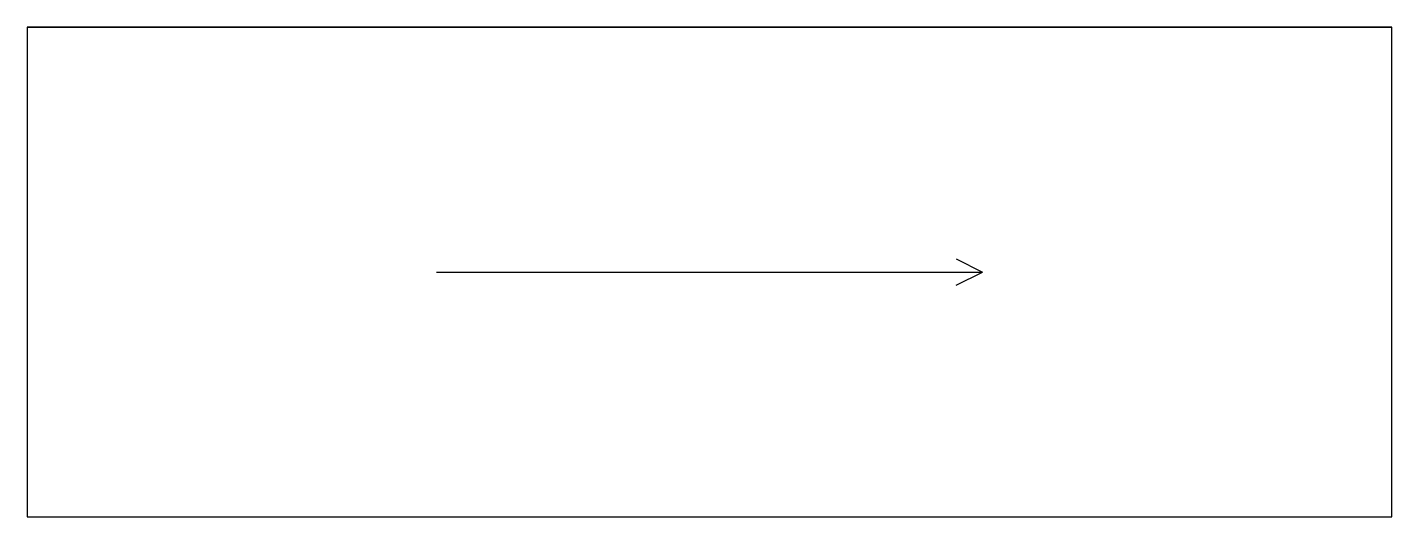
# Model space of a CAD drawing. Header units: millimetres. Extents: x 0 to 781, y 0 to 280.
import ezdxf

# ---------------------------------------------------------------- set-up
doc = ezdxf.new("R2010")
doc.units = ezdxf.units.MM
for name, color, linetype in [('EDGE_BANDING', 7, 'Continuous'), ('GRAIN_DIRECTION', 3, 'Continuous'), ('OUTSIDE_THROUGH', 7, 'Continuous')]:
    doc.layers.add(name, color=color, linetype=linetype)

msp = doc.modelspace()

# ---------------------------------------------------------------- linework, layer by layer
at = {"layer": 'EDGE_BANDING'}
for p, q in [((0, 280), (781, 280)), ((781, 0), (781, 280)), ((0, 0), (781, 0))]:
    msp.add_line(p, q, dxfattribs=at)
at = {"layer": 'GRAIN_DIRECTION'}
for p in [(531.7, 147.5), (234.3, 140), (531.7, 132.5)]:
    msp.add_line(p, (546.7, 140), dxfattribs=at)
at = {"layer": 'OUTSIDE_THROUGH'}
msp.add_lwpolyline([(0, 0), (781, 0), (781, 280), (0, 280)], close=True, dxfattribs=at)

doc.saveas('drawing.dxf')
